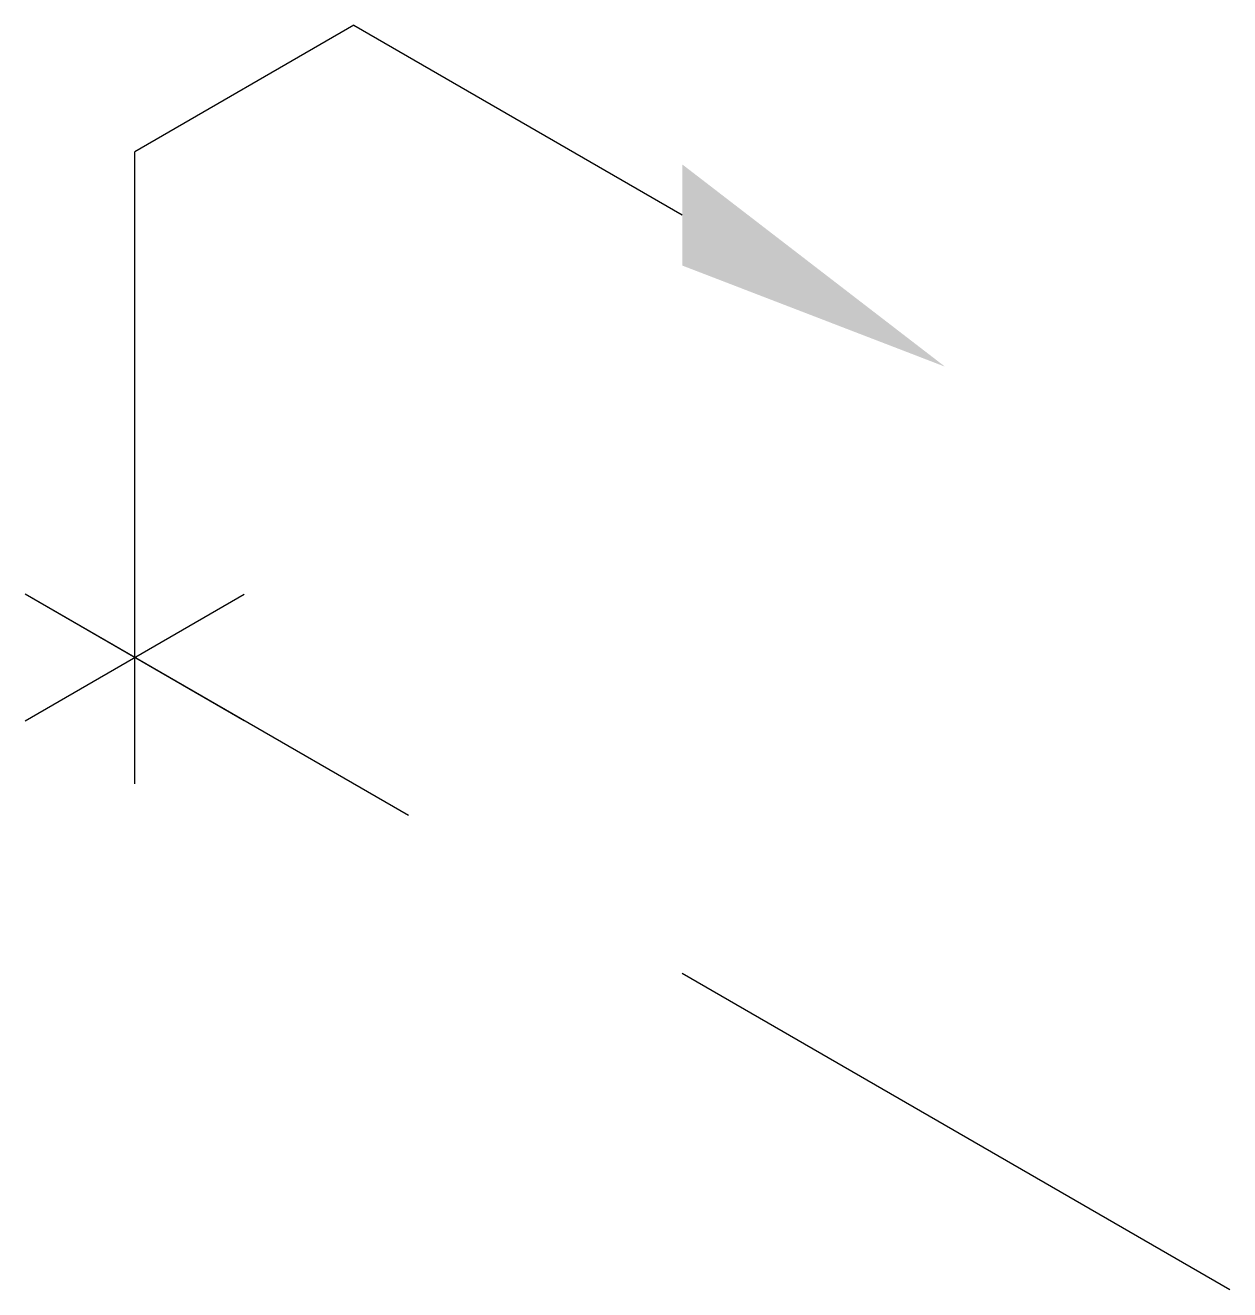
# Model space of a CAD drawing. Header units: millimetres. Extents: x -9839.797 to -9839.321, y -67.341 to -66.841.
import ezdxf

# ---------------------------------------------------------------- set-up
doc = ezdxf.new("R2010")
doc.units = ezdxf.units.MM
doc.linetypes.add('HIDDEN', pattern=[0.375, 0.25, -0.125])
doc.layers.add('Tub_iso_instalações', color=2, linetype='Continuous')

msp = doc.modelspace()

# ---------------------------------------------------------------- linework, layer by layer
at = {"layer": 'Tub_iso_instalações', "color": 1}
msp.add_line((-9839.66728, -66.84113), (-9839.75388, -66.89113), dxfattribs=at)
at = {"layer": 'Tub_iso_instalações', "color": 3, "linetype": 'Continuous'}
msp.add_line((-9839.66728, -66.84113), (-9839.53738, -66.91613), dxfattribs=at)
at = {"layer": 'Tub_iso_instalações', "color": 1, "linetype": 'HIDDEN'}
for p, q in [((-9839.75388, -67.14113), (-9839.75388, -66.89113)), ((-9839.71058, -67.11613), (-9839.79718, -67.06613)), ((-9839.79718, -67.11613), (-9839.71058, -67.06613)), ((-9839.32087, -67.34113), (-9839.79718, -67.06613))]:
    msp.add_line(p, q, dxfattribs=at)
at = {"layer": 'Tub_iso_instalações', "color": 1}
msp.add_solid([(-9839.53738, -66.93613), (-9839.53738, -66.89613), (-9839.43345, -66.97613)], dxfattribs=at)

doc.saveas('drawing.dxf')
